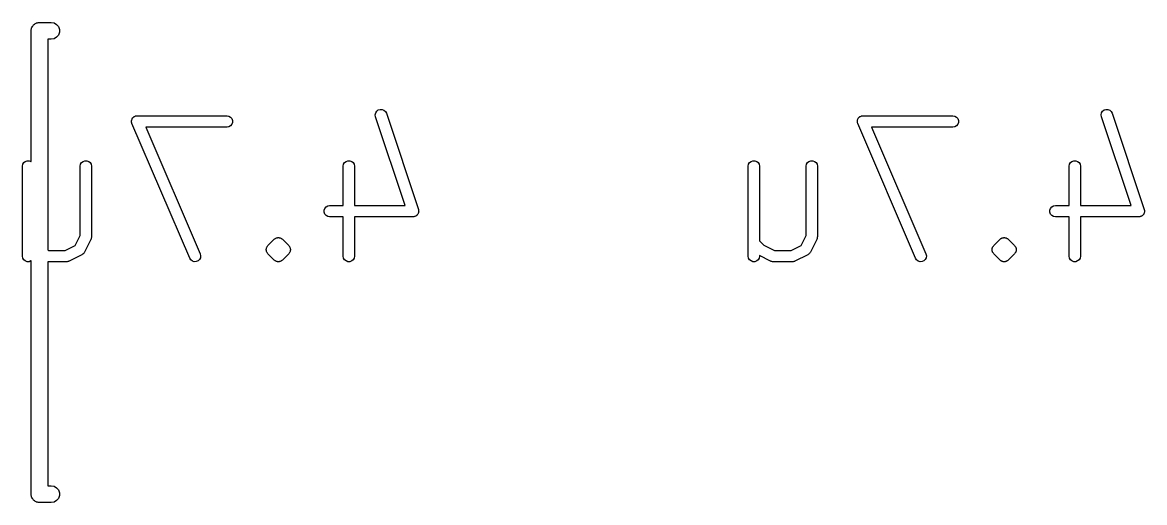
# Model space of a CAD drawing. Extents: x -0.3 to 76.5, y -74.5 to -2.2.
# Drawn here: x 52.77 to 62.82, y -38.15 to -33.85 of the extents above; entities that cross this region are included whole.
import ezdxf

# ---------------------------------------------------------------- set-up
doc = ezdxf.new("R2010")
doc.units = 0
doc.header["$MEASUREMENT"] = 0
doc.layers.add('BLACK', color=7, linetype='CONTINUOUS')

msp = doc.modelspace()

# ---------------------------------------------------------------- linework, layer by layer
at = {"layer": 'Black'}
for p, q in [((52.8768, -33.8675), (52.8825, -33.8643)), ((52.8825, -33.8643), (52.8875, -33.86)), ((52.8875, -33.86), (52.8937, -33.8578)), ((52.8937, -33.8578), (52.8993, -33.8545)), ((52.8993, -33.8545), (52.9058, -33.8534)), ((52.9058, -33.8534), (52.912, -33.8511)), ((52.912, -33.8511), (52.9185, -33.8511)), ((52.9185, -33.8511), (52.925, -33.85)), ((52.925, -33.85), (53.03, -33.85)), ((53.03, -33.85), (53.0557, -33.8545)), ((53.0557, -33.8545), (53.0782, -33.8675)), ((52.85, -33.925), (52.8511, -33.9185)), ((52.85, -35.0955), (52.85, -33.925)), ((52.8511, -33.912), (52.8534, -33.9058)), ((52.8511, -33.9185), (52.8511, -33.912)), ((52.8534, -33.9058), (52.8545, -33.8993)), ((52.8545, -33.8993), (52.8578, -33.8937)), ((52.8578, -33.8937), (52.86, -33.8875)), ((52.86, -33.8875), (52.8643, -33.8825)), ((52.8643, -33.8825), (52.8675, -33.8768)), ((52.8675, -33.8768), (52.8726, -33.8726)), ((52.8726, -33.8726), (52.8768, -33.8675)), ((53.0782, -33.8675), (53.095, -33.8875)), ((53.095, -33.9625), (53.0782, -33.9825)), ((53.095, -33.8875), (53.1039, -33.912)), ((53.1039, -33.938), (53.095, -33.9625)), ((53.1039, -33.912), (53.1039, -33.938)), ((53.03, -34), (53, -34)), ((53, -34), (53, -35.888)), ((53.0557, -33.9955), (53.03, -34)), ((53.0782, -33.9825), (53.0557, -33.9955)), ((55.9321, -34.6772), (55.9357, -34.6599)), ((55.9357, -34.6599), (55.9449, -34.6449)), ((55.9449, -34.6449), (55.9587, -34.6339)), ((55.9587, -34.6339), (55.9755, -34.6283)), ((55.9755, -34.6283), (55.9931, -34.6288)), ((55.9931, -34.6288), (56.0095, -34.6353)), ((56.0095, -34.6353), (56.0227, -34.647)), ((56.0227, -34.647), (56.0311, -34.6625)), ((56.0311, -34.6625), (56.3184, -35.5243)), ((62.4321, -34.6772), (62.4357, -34.6599)), ((62.4357, -34.6599), (62.4449, -34.6449)), ((62.4449, -34.6449), (62.4587, -34.6339)), ((62.4587, -34.6339), (62.4755, -34.6283)), ((62.4755, -34.6283), (62.4931, -34.6288)), ((62.4931, -34.6288), (62.5095, -34.6353)), ((62.5095, -34.6353), (62.5227, -34.647)), ((62.5227, -34.647), (62.5311, -34.6625)), ((62.5311, -34.6625), (62.8184, -35.5243)), ((53.749, -34.7389), (53.7497, -34.7331)), ((53.7497, -34.7418), (53.749, -34.7389)), ((53.7497, -34.7272), (53.7507, -34.7244)), ((53.7497, -34.7331), (53.7497, -34.7272)), ((53.7497, -34.7449), (53.7497, -34.7418)), ((53.7517, -34.7504), (53.7497, -34.7449)), ((53.7507, -34.7244), (53.7511, -34.7214)), ((53.7511, -34.7214), (53.7537, -34.7161)), ((53.753, -34.7561), (53.7517, -34.7504)), ((54.2701, -35.9626), (53.753, -34.7561)), ((53.7537, -34.7161), (53.7557, -34.7106)), ((53.7557, -34.7106), (53.7577, -34.7083)), ((53.7577, -34.7083), (53.7591, -34.7056)), ((53.7591, -34.7056), (53.7633, -34.7016)), ((53.7633, -34.7016), (53.7671, -34.6971)), ((53.7671, -34.6971), (53.7697, -34.6956)), ((53.7697, -34.6956), (53.7719, -34.6935)), ((53.7719, -34.6935), (53.7773, -34.6912)), ((53.7773, -34.6912), (53.7824, -34.6883)), ((53.7824, -34.6883), (53.7854, -34.6878)), ((53.7854, -34.6878), (53.7881, -34.6866)), ((53.7881, -34.6866), (53.794, -34.6863)), ((53.794, -34.6863), (53.7997, -34.6852)), ((53.7997, -34.6852), (54.6041, -34.6852)), ((54.6041, -34.6852), (54.6214, -34.6883)), ((54.6214, -34.6883), (54.6367, -34.6971)), ((54.6367, -34.6971), (54.6481, -34.7106)), ((54.6481, -34.7614), (54.6367, -34.775)), ((54.6481, -34.7106), (54.6541, -34.7272)), ((54.6541, -34.7449), (54.6481, -34.7614)), ((54.6541, -34.7272), (54.6541, -34.7449)), ((55.9347, -34.6947), (55.9321, -34.6772)), ((56.1997, -35.4896), (55.9347, -34.6947)), ((60.249, -34.7389), (60.2497, -34.7331)), ((60.2497, -34.7418), (60.249, -34.7389)), ((60.2497, -34.7272), (60.2507, -34.7244)), ((60.2497, -34.7331), (60.2497, -34.7272)), ((60.2497, -34.7449), (60.2497, -34.7418)), ((60.2517, -34.7504), (60.2497, -34.7449)), ((60.2507, -34.7244), (60.2511, -34.7214)), ((60.2511, -34.7214), (60.2537, -34.7161)), ((60.253, -34.7561), (60.2517, -34.7504)), ((60.7701, -35.9626), (60.253, -34.7561)), ((60.2537, -34.7161), (60.2557, -34.7106)), ((60.2557, -34.7106), (60.2577, -34.7083)), ((60.2577, -34.7083), (60.2591, -34.7056)), ((60.2591, -34.7056), (60.2633, -34.7016)), ((60.2633, -34.7016), (60.2671, -34.6971)), ((60.2671, -34.6971), (60.2697, -34.6956)), ((60.2697, -34.6956), (60.2719, -34.6935)), ((60.2719, -34.6935), (60.2773, -34.6912)), ((60.2773, -34.6912), (60.2824, -34.6883)), ((60.2824, -34.6883), (60.2853, -34.6878)), ((60.2853, -34.6878), (60.2881, -34.6866)), ((60.2881, -34.6866), (60.294, -34.6863)), ((60.294, -34.6863), (60.2997, -34.6852)), ((60.2997, -34.6852), (61.1041, -34.6852)), ((61.1041, -34.6852), (61.1214, -34.6883)), ((61.1214, -34.6883), (61.1367, -34.6971)), ((61.1367, -34.6971), (61.1481, -34.7106)), ((61.1481, -34.7614), (61.1367, -34.775)), ((61.1481, -34.7106), (61.1541, -34.7272)), ((61.1541, -34.7449), (61.1481, -34.7614)), ((61.1541, -34.7272), (61.1541, -34.7449)), ((62.4347, -34.6947), (62.4321, -34.6772)), ((62.6997, -35.4896), (62.4347, -34.6947)), ((54.6041, -34.7868), (53.8768, -34.7868)), ((53.8768, -34.7868), (54.3635, -35.9225)), ((54.6214, -34.7838), (54.6041, -34.7868)), ((54.6367, -34.775), (54.6214, -34.7838)), ((61.1041, -34.7868), (60.3768, -34.7868)), ((60.3768, -34.7868), (60.8635, -35.9225)), ((61.1214, -34.7838), (61.1041, -34.7868)), ((61.1367, -34.775), (61.1214, -34.7838)), ((52.7722, -35.1382), (52.7753, -35.1208)), ((52.7722, -35.9425), (52.7722, -35.1382)), ((52.7753, -35.1208), (52.7841, -35.1056)), ((52.7841, -35.1056), (52.7976, -35.0942)), ((52.7976, -35.0942), (52.8142, -35.0882)), ((52.8142, -35.0882), (52.8319, -35.0882)), ((52.8319, -35.0882), (52.8484, -35.0942)), ((52.8484, -35.0942), (52.85, -35.0955)), ((53.2893, -35.1382), (53.2924, -35.1208)), ((53.2893, -35.7582), (53.2893, -35.1382)), ((53.2924, -35.1208), (53.3012, -35.1056)), ((53.3012, -35.1056), (53.3147, -35.0942)), ((53.3147, -35.0942), (53.3313, -35.0882)), ((53.3313, -35.0882), (53.3489, -35.0882)), ((53.3489, -35.0882), (53.3655, -35.0942)), ((53.3655, -35.0942), (53.379, -35.1056)), ((53.379, -35.1056), (53.3879, -35.1208)), ((53.3879, -35.1208), (53.3909, -35.1382)), ((53.3909, -35.1382), (53.3909, -35.7702)), ((55.6449, -35.1382), (55.6479, -35.1208)), ((55.6449, -35.4896), (55.6449, -35.1382)), ((55.6479, -35.1208), (55.6568, -35.1056)), ((55.6568, -35.1056), (55.6703, -35.0942)), ((55.6703, -35.0942), (55.6868, -35.0882)), ((55.6868, -35.0882), (55.7045, -35.0882)), ((55.7045, -35.0882), (55.7211, -35.0942)), ((55.7211, -35.0942), (55.7346, -35.1056)), ((55.7346, -35.1056), (55.7434, -35.1208)), ((55.7434, -35.1208), (55.7465, -35.1382)), ((55.7465, -35.1382), (55.7465, -35.4896)), ((59.2722, -35.1382), (59.2753, -35.1208)), ((59.2722, -35.9425), (59.2722, -35.1382)), ((59.2753, -35.1208), (59.2841, -35.1056)), ((59.2841, -35.1056), (59.2976, -35.0942)), ((59.2976, -35.0942), (59.3142, -35.0882)), ((59.3142, -35.0882), (59.3319, -35.0882)), ((59.3319, -35.0882), (59.3484, -35.0942)), ((59.3484, -35.0942), (59.362, -35.1056)), ((59.362, -35.1056), (59.3708, -35.1208)), ((59.3708, -35.1208), (59.3738, -35.1382)), ((59.3738, -35.1382), (59.3738, -35.8066)), ((59.7893, -35.1382), (59.7924, -35.1208)), ((59.7893, -35.7582), (59.7893, -35.1382)), ((59.7924, -35.1208), (59.8012, -35.1056)), ((59.8012, -35.1056), (59.8147, -35.0942)), ((59.8147, -35.0942), (59.8313, -35.0882)), ((59.8313, -35.0882), (59.8489, -35.0882)), ((59.8489, -35.0882), (59.8655, -35.0942)), ((59.8655, -35.0942), (59.879, -35.1056)), ((59.879, -35.1056), (59.8879, -35.1208)), ((59.8879, -35.1208), (59.8909, -35.1382)), ((59.8909, -35.1382), (59.8909, -35.7702)), ((62.1449, -35.1382), (62.1479, -35.1208)), ((62.1449, -35.4896), (62.1449, -35.1382)), ((62.1479, -35.1208), (62.1568, -35.1056)), ((62.1568, -35.1056), (62.1703, -35.0942)), ((62.1703, -35.0942), (62.1868, -35.0882)), ((62.1868, -35.0882), (62.2045, -35.0882)), ((62.2045, -35.0882), (62.2211, -35.0942)), ((62.2211, -35.0942), (62.2346, -35.1056)), ((62.2346, -35.1056), (62.2434, -35.1208)), ((62.2434, -35.1208), (62.2465, -35.1382)), ((62.2465, -35.1382), (62.2465, -35.4896)), ((55.4733, -35.5316), (55.4793, -35.515)), ((55.4733, -35.5492), (55.4733, -35.5316)), ((55.4793, -35.5658), (55.4733, -35.5492)), ((55.4793, -35.515), (55.4907, -35.5015)), ((55.4907, -35.5793), (55.4793, -35.5658)), ((55.4907, -35.5015), (55.5059, -35.4926)), ((55.5059, -35.4926), (55.5233, -35.4896)), ((55.5233, -35.4896), (55.6449, -35.4896)), ((55.7465, -35.4896), (56.1997, -35.4896)), ((56.3109, -35.5697), (56.3082, -35.5741)), ((56.3142, -35.5658), (56.3109, -35.5697)), ((56.3155, -35.5623), (56.3142, -35.5658)), ((56.3174, -35.5591), (56.3155, -35.5623)), ((56.3185, -35.554), (56.3174, -35.5591)), ((56.3184, -35.5243), (56.3189, -35.528)), ((56.3202, -35.5492), (56.3185, -35.554)), ((56.3189, -35.528), (56.3202, -35.5316)), ((56.3202, -35.5316), (56.3202, -35.5367)), ((56.3202, -35.5367), (56.321, -35.5418)), ((56.321, -35.5418), (56.3202, -35.5454)), ((56.3202, -35.5454), (56.3202, -35.5492)), ((61.9733, -35.5316), (61.9793, -35.515)), ((61.9733, -35.5492), (61.9733, -35.5316)), ((61.9793, -35.5658), (61.9733, -35.5492)), ((61.9793, -35.515), (61.9907, -35.5015)), ((61.9907, -35.5793), (61.9793, -35.5658)), ((61.9907, -35.5015), (62.0059, -35.4926)), ((62.0059, -35.4926), (62.0233, -35.4896)), ((62.0233, -35.4896), (62.1449, -35.4896)), ((62.2465, -35.4896), (62.6997, -35.4896)), ((62.8109, -35.5697), (62.8082, -35.5741)), ((62.8142, -35.5658), (62.8109, -35.5697)), ((62.8155, -35.5623), (62.8142, -35.5658)), ((62.8174, -35.5591), (62.8155, -35.5623)), ((62.8185, -35.554), (62.8174, -35.5591)), ((62.8184, -35.5243), (62.8189, -35.528)), ((62.8202, -35.5492), (62.8185, -35.554)), ((62.8189, -35.528), (62.8202, -35.5316)), ((62.8202, -35.5316), (62.8202, -35.5367)), ((62.8202, -35.5367), (62.821, -35.5418)), ((62.821, -35.5418), (62.8202, -35.5454)), ((62.8202, -35.5454), (62.8202, -35.5492)), ((55.5059, -35.5881), (55.4907, -35.5793)), ((55.5233, -35.5912), (55.5059, -35.5881)), ((55.6449, -35.5912), (55.5233, -35.5912)), ((55.6449, -35.9425), (55.6449, -35.5912)), ((56.2702, -35.5912), (55.7465, -35.5912)), ((55.7465, -35.5912), (55.7465, -35.9425)), ((56.2739, -35.5905), (56.2702, -35.5912)), ((56.2776, -35.5906), (56.2739, -35.5905)), ((56.2825, -35.589), (56.2776, -35.5906)), ((56.2876, -35.5881), (56.2825, -35.589)), ((56.2908, -35.5862), (56.2876, -35.5881)), ((56.2944, -35.5851), (56.2908, -35.5862)), ((56.2984, -35.5819), (56.2944, -35.5851)), ((56.3028, -35.5793), (56.2984, -35.5819)), ((56.3053, -35.5764), (56.3028, -35.5793)), ((56.3082, -35.5741), (56.3053, -35.5764)), ((62.0059, -35.5881), (61.9907, -35.5793)), ((62.0233, -35.5912), (62.0059, -35.5881)), ((62.1449, -35.5912), (62.0233, -35.5912)), ((62.1449, -35.9425), (62.1449, -35.5912)), ((62.7702, -35.5912), (62.2465, -35.5912)), ((62.2465, -35.5912), (62.2465, -35.9425)), ((62.7739, -35.5905), (62.7702, -35.5912)), ((62.7776, -35.5906), (62.7739, -35.5905)), ((62.7825, -35.589), (62.7776, -35.5906)), ((62.7876, -35.5881), (62.7825, -35.589)), ((62.7908, -35.5862), (62.7876, -35.5881)), ((62.7944, -35.5851), (62.7908, -35.5862)), ((62.7984, -35.5819), (62.7944, -35.5851)), ((62.8028, -35.5793), (62.7984, -35.5819)), ((62.8053, -35.5764), (62.8028, -35.5793)), ((62.8082, -35.5741), (62.8053, -35.5764)), ((53.2448, -35.8472), (53.2893, -35.7582)), ((53.3909, -35.7702), (53.3904, -35.7731)), ((53.3904, -35.7731), (53.3906, -35.776)), ((59.7448, -35.8472), (59.7893, -35.7582)), ((59.8909, -35.7702), (59.8904, -35.7731)), ((59.8904, -35.7731), (59.8906, -35.776)), ((53.1558, -35.8917), (53.2448, -35.8472)), ((53.3856, -35.7929), (53.3281, -35.9078)), ((53.3864, -35.7901), (53.3856, -35.7929)), ((53.3879, -35.7876), (53.3864, -35.7901)), ((53.3889, -35.7817), (53.3879, -35.7876)), ((53.3906, -35.776), (53.3889, -35.7817)), ((54.9568, -35.8764), (54.9572, -35.8719)), ((54.9572, -35.8719), (54.959, -35.8679)), ((54.959, -35.8679), (54.9602, -35.8636)), ((54.9602, -35.8636), (54.9627, -35.86)), ((54.9627, -35.86), (54.9646, -35.856)), ((54.9646, -35.856), (54.9678, -35.8528)), ((54.9678, -35.8528), (54.9703, -35.8492)), ((54.9703, -35.8492), (55.0278, -35.7917)), ((55.0278, -35.7917), (55.0314, -35.7892)), ((55.0314, -35.7892), (55.0346, -35.786)), ((55.0346, -35.786), (55.0366, -35.7851)), ((55.0366, -35.7851), (55.0383, -35.7836)), ((55.0383, -35.7836), (55.0404, -35.7829)), ((55.0404, -35.7829), (55.0422, -35.7816)), ((55.0422, -35.7816), (55.0465, -35.7805)), ((55.0465, -35.7805), (55.0505, -35.7786)), ((55.0505, -35.7786), (55.0528, -35.7784)), ((55.0528, -35.7784), (55.0549, -35.7776)), ((55.0549, -35.7776), (55.0571, -35.7776)), ((55.0571, -35.7776), (55.0593, -35.777)), ((55.0593, -35.777), (55.0637, -35.7774)), ((55.0637, -35.7774), (55.0681, -35.777)), ((55.0681, -35.777), (55.0703, -35.7776)), ((55.0703, -35.7776), (55.0725, -35.7776)), ((55.0725, -35.7776), (55.0746, -35.7784)), ((55.0746, -35.7784), (55.0768, -35.7786)), ((55.0768, -35.7786), (55.0809, -35.7805)), ((55.0809, -35.7805), (55.0852, -35.7816)), ((55.0852, -35.7816), (55.087, -35.7829)), ((55.087, -35.7829), (55.0891, -35.7836)), ((55.0891, -35.7836), (55.0908, -35.7851)), ((55.0908, -35.7851), (55.0928, -35.786)), ((55.0928, -35.786), (55.096, -35.7892)), ((55.096, -35.7892), (55.0996, -35.7917)), ((55.0996, -35.7917), (55.1571, -35.8492)), ((55.1571, -35.8492), (55.1596, -35.8528)), ((55.1596, -35.8528), (55.1628, -35.856)), ((55.1628, -35.856), (55.1646, -35.86)), ((55.1646, -35.86), (55.1672, -35.8636)), ((55.1672, -35.8636), (55.1683, -35.8679)), ((55.1683, -35.8679), (55.1702, -35.8719)), ((55.1702, -35.8719), (55.1706, -35.8764)), ((59.3738, -35.8066), (59.4106, -35.8433)), ((59.4106, -35.8433), (59.5074, -35.8917)), ((59.6558, -35.8917), (59.7448, -35.8472)), ((59.8856, -35.7929), (59.8281, -35.9078)), ((59.8864, -35.7901), (59.8856, -35.7929)), ((59.8879, -35.7876), (59.8864, -35.7901)), ((59.8889, -35.7817), (59.8879, -35.7876)), ((59.8906, -35.776), (59.8889, -35.7817)), ((61.4568, -35.8764), (61.4572, -35.8719)), ((61.4572, -35.8719), (61.459, -35.8679)), ((61.459, -35.8679), (61.4602, -35.8636)), ((61.4602, -35.8636), (61.4627, -35.86)), ((61.4627, -35.86), (61.4646, -35.856)), ((61.4646, -35.856), (61.4678, -35.8528)), ((61.4678, -35.8528), (61.4703, -35.8492)), ((61.4703, -35.8492), (61.5278, -35.7917)), ((61.5278, -35.7917), (61.5314, -35.7892)), ((61.5314, -35.7892), (61.5346, -35.786)), ((61.5346, -35.786), (61.5366, -35.7851)), ((61.5366, -35.7851), (61.5383, -35.7836)), ((61.5383, -35.7836), (61.5404, -35.7829)), ((61.5404, -35.7829), (61.5422, -35.7816)), ((61.5422, -35.7816), (61.5465, -35.7805)), ((61.5465, -35.7805), (61.5505, -35.7786)), ((61.5505, -35.7786), (61.5528, -35.7784)), ((61.5528, -35.7784), (61.5549, -35.7776)), ((61.5549, -35.7776), (61.5571, -35.7776)), ((61.5571, -35.7776), (61.5593, -35.777)), ((61.5593, -35.777), (61.5637, -35.7774)), ((61.5637, -35.7774), (61.5681, -35.777)), ((61.5681, -35.777), (61.5703, -35.7776)), ((61.5703, -35.7776), (61.5725, -35.7776)), ((61.5725, -35.7776), (61.5746, -35.7784)), ((61.5746, -35.7784), (61.5768, -35.7786)), ((61.5768, -35.7786), (61.5809, -35.7805)), ((61.5809, -35.7805), (61.5852, -35.7816)), ((61.5852, -35.7816), (61.587, -35.7829)), ((61.587, -35.7829), (61.5891, -35.7836)), ((61.5891, -35.7836), (61.5908, -35.7851)), ((61.5908, -35.7851), (61.5928, -35.786)), ((61.5928, -35.786), (61.596, -35.7892)), ((61.596, -35.7892), (61.5996, -35.7917)), ((61.5996, -35.7917), (61.6571, -35.8492)), ((61.6571, -35.8492), (61.6596, -35.8528)), ((61.6596, -35.8528), (61.6628, -35.856)), ((61.6628, -35.856), (61.6646, -35.86)), ((61.6646, -35.86), (61.6672, -35.8636)), ((61.6672, -35.8636), (61.6683, -35.8679)), ((61.6683, -35.8679), (61.6702, -35.8719)), ((61.6702, -35.8719), (61.6706, -35.8764)), ((52.7753, -35.9599), (52.7722, -35.9425)), ((52.7841, -35.9752), (52.7753, -35.9599)), ((53, -35.888), (53.0074, -35.8917)), ((53.0074, -35.8917), (53.1558, -35.8917)), ((53.3054, -35.9305), (53.1905, -35.988)), ((53.3114, -35.9261), (53.3054, -35.9305)), ((53.3176, -35.922), (53.3114, -35.9261)), ((53.3184, -35.9209), (53.3176, -35.922)), ((53.3196, -35.92), (53.3184, -35.9209)), ((53.3237, -35.9138), (53.3196, -35.92)), ((53.3281, -35.9078), (53.3237, -35.9138)), ((54.2798, -35.9773), (54.2701, -35.9626)), ((54.3575, -35.973), (54.3446, -35.9851)), ((54.3654, -35.9572), (54.3575, -35.973)), ((54.3635, -35.9225), (54.3675, -35.9397)), ((54.3675, -35.9397), (54.3654, -35.9572)), ((54.9556, -35.8807), (54.9568, -35.8764)), ((54.956, -35.8851), (54.9556, -35.8807)), ((54.9556, -35.8895), (54.956, -35.8851)), ((54.9568, -35.8938), (54.9556, -35.8895)), ((54.9572, -35.8982), (54.9568, -35.8938)), ((54.959, -35.9023), (54.9572, -35.8982)), ((54.9602, -35.9066), (54.959, -35.9023)), ((54.9627, -35.9102), (54.9602, -35.9066)), ((54.9646, -35.9142), (54.9627, -35.9102)), ((54.9678, -35.9174), (54.9646, -35.9142)), ((54.9703, -35.921), (54.9678, -35.9174)), ((55.0278, -35.9785), (54.9703, -35.921)), ((55.1571, -35.921), (55.0996, -35.9785)), ((55.1596, -35.9174), (55.1571, -35.921)), ((55.1628, -35.9142), (55.1596, -35.9174)), ((55.1646, -35.9102), (55.1628, -35.9142)), ((55.1672, -35.9066), (55.1646, -35.9102)), ((55.1683, -35.9023), (55.1672, -35.9066)), ((55.1702, -35.8982), (55.1683, -35.9023)), ((55.1706, -35.8938), (55.1702, -35.8982)), ((55.1706, -35.8764), (55.1717, -35.8807)), ((55.1717, -35.8895), (55.1706, -35.8938)), ((55.1717, -35.8807), (55.1714, -35.8851)), ((55.1714, -35.8851), (55.1717, -35.8895)), ((55.6479, -35.9599), (55.6449, -35.9425)), ((55.6568, -35.9752), (55.6479, -35.9599)), ((55.7434, -35.9599), (55.7346, -35.9752)), ((55.7465, -35.9425), (55.7434, -35.9599)), ((59.2753, -35.9599), (59.2722, -35.9425)), ((59.2841, -35.9752), (59.2753, -35.9599)), ((59.3708, -35.9599), (59.362, -35.9752)), ((59.3738, -35.9425), (59.3708, -35.9599)), ((59.4727, -35.988), (59.3738, -35.9386)), ((59.3738, -35.9386), (59.3738, -35.9425)), ((59.5074, -35.8917), (59.6558, -35.8917)), ((59.8054, -35.9305), (59.6905, -35.988)), ((59.8114, -35.9261), (59.8054, -35.9305)), ((59.8176, -35.922), (59.8114, -35.9261)), ((59.8184, -35.9209), (59.8176, -35.922)), ((59.8196, -35.92), (59.8184, -35.9209)), ((59.8237, -35.9138), (59.8196, -35.92)), ((59.8281, -35.9078), (59.8237, -35.9138)), ((60.7798, -35.9773), (60.7701, -35.9626)), ((60.8575, -35.973), (60.8446, -35.9851)), ((60.8654, -35.9572), (60.8575, -35.973)), ((60.8635, -35.9225), (60.8675, -35.9397)), ((60.8675, -35.9397), (60.8654, -35.9572)), ((61.4556, -35.8807), (61.4568, -35.8764)), ((61.456, -35.8851), (61.4556, -35.8807)), ((61.4556, -35.8895), (61.456, -35.8851)), ((61.4568, -35.8938), (61.4556, -35.8895)), ((61.4572, -35.8982), (61.4568, -35.8938)), ((61.459, -35.9023), (61.4572, -35.8982)), ((61.4602, -35.9066), (61.459, -35.9023)), ((61.4627, -35.9102), (61.4602, -35.9066)), ((61.4646, -35.9142), (61.4627, -35.9102)), ((61.4678, -35.9174), (61.4646, -35.9142)), ((61.4703, -35.921), (61.4678, -35.9174)), ((61.5278, -35.9785), (61.4703, -35.921)), ((61.6571, -35.921), (61.5996, -35.9785)), ((61.6596, -35.9174), (61.6571, -35.921)), ((61.6628, -35.9142), (61.6596, -35.9174)), ((61.6646, -35.9102), (61.6628, -35.9142)), ((61.6672, -35.9066), (61.6646, -35.9102)), ((61.6683, -35.9023), (61.6672, -35.9066)), ((61.6702, -35.8982), (61.6683, -35.9023)), ((61.6706, -35.8938), (61.6702, -35.8982)), ((61.6706, -35.8764), (61.6717, -35.8807)), ((61.6717, -35.8895), (61.6706, -35.8938)), ((61.6717, -35.8807), (61.6714, -35.8851)), ((61.6714, -35.8851), (61.6717, -35.8895)), ((62.1479, -35.9599), (62.1449, -35.9425)), ((62.1568, -35.9752), (62.1479, -35.9599)), ((62.2434, -35.9599), (62.2346, -35.9752)), ((62.2465, -35.9425), (62.2434, -35.9599)), ((52.7976, -35.9865), (52.7841, -35.9752)), ((52.8142, -35.9926), (52.7976, -35.9865)), ((52.8319, -35.9926), (52.8142, -35.9926)), ((52.8484, -35.9865), (52.8319, -35.9926)), ((52.85, -35.9852), (52.8484, -35.9865)), ((52.85, -38.075), (52.85, -35.9852)), ((53.1678, -35.9933), (53, -35.9933)), ((53, -35.9933), (53, -38)), ((53.1706, -35.9928), (53.1678, -35.9933)), ((53.1736, -35.993), (53.1706, -35.9928)), ((53.1793, -35.9913), (53.1736, -35.993)), ((53.1851, -35.9903), (53.1793, -35.9913)), ((53.1877, -35.9888), (53.1851, -35.9903)), ((53.1905, -35.988), (53.1877, -35.9888)), ((54.2939, -35.9879), (54.2798, -35.9773)), ((54.3108, -35.993), (54.2939, -35.9879)), ((54.3284, -35.992), (54.3108, -35.993)), ((54.3446, -35.9851), (54.3284, -35.992)), ((55.0314, -35.981), (55.0278, -35.9785)), ((55.0346, -35.9842), (55.0314, -35.981)), ((55.0366, -35.9851), (55.0346, -35.9842)), ((55.0383, -35.9865), (55.0366, -35.9851)), ((55.0404, -35.9873), (55.0383, -35.9865)), ((55.0422, -35.9886), (55.0404, -35.9873)), ((55.0465, -35.9897), (55.0422, -35.9886)), ((55.0505, -35.9916), (55.0465, -35.9897)), ((55.0528, -35.9918), (55.0505, -35.9916)), ((55.0549, -35.9926), (55.0528, -35.9918)), ((55.0571, -35.9926), (55.0549, -35.9926)), ((55.0593, -35.9932), (55.0571, -35.9926)), ((55.0637, -35.9928), (55.0593, -35.9932)), ((55.0681, -35.9932), (55.0637, -35.9928)), ((55.0703, -35.9926), (55.0681, -35.9932)), ((55.0725, -35.9926), (55.0703, -35.9926)), ((55.0746, -35.9918), (55.0725, -35.9926)), ((55.0768, -35.9916), (55.0746, -35.9918)), ((55.0809, -35.9897), (55.0768, -35.9916)), ((55.0852, -35.9886), (55.0809, -35.9897)), ((55.087, -35.9873), (55.0852, -35.9886)), ((55.0891, -35.9865), (55.087, -35.9873)), ((55.0908, -35.9851), (55.0891, -35.9865)), ((55.0928, -35.9842), (55.0908, -35.9851)), ((55.096, -35.981), (55.0928, -35.9842)), ((55.0996, -35.9785), (55.096, -35.981)), ((55.6703, -35.9865), (55.6568, -35.9752)), ((55.6868, -35.9926), (55.6703, -35.9865)), ((55.7045, -35.9926), (55.6868, -35.9926)), ((55.7211, -35.9865), (55.7045, -35.9926)), ((55.7346, -35.9752), (55.7211, -35.9865)), ((59.2976, -35.9865), (59.2841, -35.9752)), ((59.3142, -35.9926), (59.2976, -35.9865)), ((59.3319, -35.9926), (59.3142, -35.9926)), ((59.3484, -35.9865), (59.3319, -35.9926)), ((59.362, -35.9752), (59.3484, -35.9865)), ((59.4755, -35.9888), (59.4727, -35.988)), ((59.478, -35.9903), (59.4755, -35.9888)), ((59.4839, -35.9913), (59.478, -35.9903)), ((59.4896, -35.993), (59.4839, -35.9913)), ((59.4925, -35.9928), (59.4896, -35.993)), ((59.4954, -35.9933), (59.4925, -35.9928)), ((59.6678, -35.9933), (59.4954, -35.9933)), ((59.6706, -35.9928), (59.6678, -35.9933)), ((59.6736, -35.993), (59.6706, -35.9928)), ((59.6793, -35.9913), (59.6736, -35.993)), ((59.6851, -35.9903), (59.6793, -35.9913)), ((59.6877, -35.9888), (59.6851, -35.9903)), ((59.6905, -35.988), (59.6877, -35.9888)), ((60.7939, -35.9879), (60.7798, -35.9773)), ((60.8108, -35.993), (60.7939, -35.9879)), ((60.8284, -35.992), (60.8108, -35.993)), ((60.8446, -35.9851), (60.8284, -35.992)), ((61.5314, -35.981), (61.5278, -35.9785)), ((61.5346, -35.9842), (61.5314, -35.981)), ((61.5366, -35.9851), (61.5346, -35.9842)), ((61.5383, -35.9865), (61.5366, -35.9851)), ((61.5404, -35.9873), (61.5383, -35.9865)), ((61.5422, -35.9886), (61.5404, -35.9873)), ((61.5465, -35.9897), (61.5422, -35.9886)), ((61.5505, -35.9916), (61.5465, -35.9897)), ((61.5528, -35.9918), (61.5505, -35.9916)), ((61.5549, -35.9926), (61.5528, -35.9918)), ((61.5571, -35.9926), (61.5549, -35.9926)), ((61.5593, -35.9932), (61.5571, -35.9926)), ((61.5637, -35.9928), (61.5593, -35.9932)), ((61.5681, -35.9932), (61.5637, -35.9928)), ((61.5703, -35.9926), (61.5681, -35.9932)), ((61.5725, -35.9926), (61.5703, -35.9926)), ((61.5746, -35.9918), (61.5725, -35.9926)), ((61.5768, -35.9916), (61.5746, -35.9918)), ((61.5809, -35.9897), (61.5768, -35.9916)), ((61.5852, -35.9886), (61.5809, -35.9897)), ((61.587, -35.9873), (61.5852, -35.9886)), ((61.5891, -35.9865), (61.587, -35.9873)), ((61.5908, -35.9851), (61.5891, -35.9865)), ((61.5928, -35.9842), (61.5908, -35.9851)), ((61.596, -35.981), (61.5928, -35.9842)), ((61.5996, -35.9785), (61.596, -35.981)), ((62.1703, -35.9865), (62.1568, -35.9752)), ((62.1868, -35.9926), (62.1703, -35.9865)), ((62.2045, -35.9926), (62.1868, -35.9926)), ((62.2211, -35.9865), (62.2045, -35.9926)), ((62.2346, -35.9752), (62.2211, -35.9865)), ((52.8511, -38.0815), (52.85, -38.075)), ((52.8511, -38.088), (52.8511, -38.0815)), ((53, -38), (53.03, -38)), ((53.03, -38), (53.0557, -38.0045)), ((53.0557, -38.0045), (53.0782, -38.0175)), ((53.0782, -38.0175), (53.095, -38.0375)), ((53.095, -38.0375), (53.1039, -38.062)), ((53.1039, -38.062), (53.1039, -38.088)), ((52.8534, -38.0942), (52.8511, -38.088)), ((52.8545, -38.1007), (52.8534, -38.0942)), ((52.8578, -38.1063), (52.8545, -38.1007)), ((52.86, -38.1125), (52.8578, -38.1063)), ((52.8643, -38.1175), (52.86, -38.1125)), ((52.8675, -38.1232), (52.8643, -38.1175)), ((52.8726, -38.1274), (52.8675, -38.1232)), ((52.8768, -38.1325), (52.8726, -38.1274)), ((52.8825, -38.1357), (52.8768, -38.1325)), ((52.8875, -38.14), (52.8825, -38.1357)), ((52.8937, -38.1422), (52.8875, -38.14)), ((52.8993, -38.1455), (52.8937, -38.1422)), ((52.9058, -38.1466), (52.8993, -38.1455)), ((52.912, -38.1489), (52.9058, -38.1466)), ((52.9185, -38.1489), (52.912, -38.1489)), ((52.925, -38.15), (52.9185, -38.1489)), ((53.03, -38.15), (52.925, -38.15)), ((53.0557, -38.1455), (53.03, -38.15)), ((53.0782, -38.1325), (53.0557, -38.1455)), ((53.095, -38.1125), (53.0782, -38.1325)), ((53.1039, -38.088), (53.095, -38.1125))]:
    msp.add_line(p, q, dxfattribs=at)

doc.saveas('drawing.dxf')
